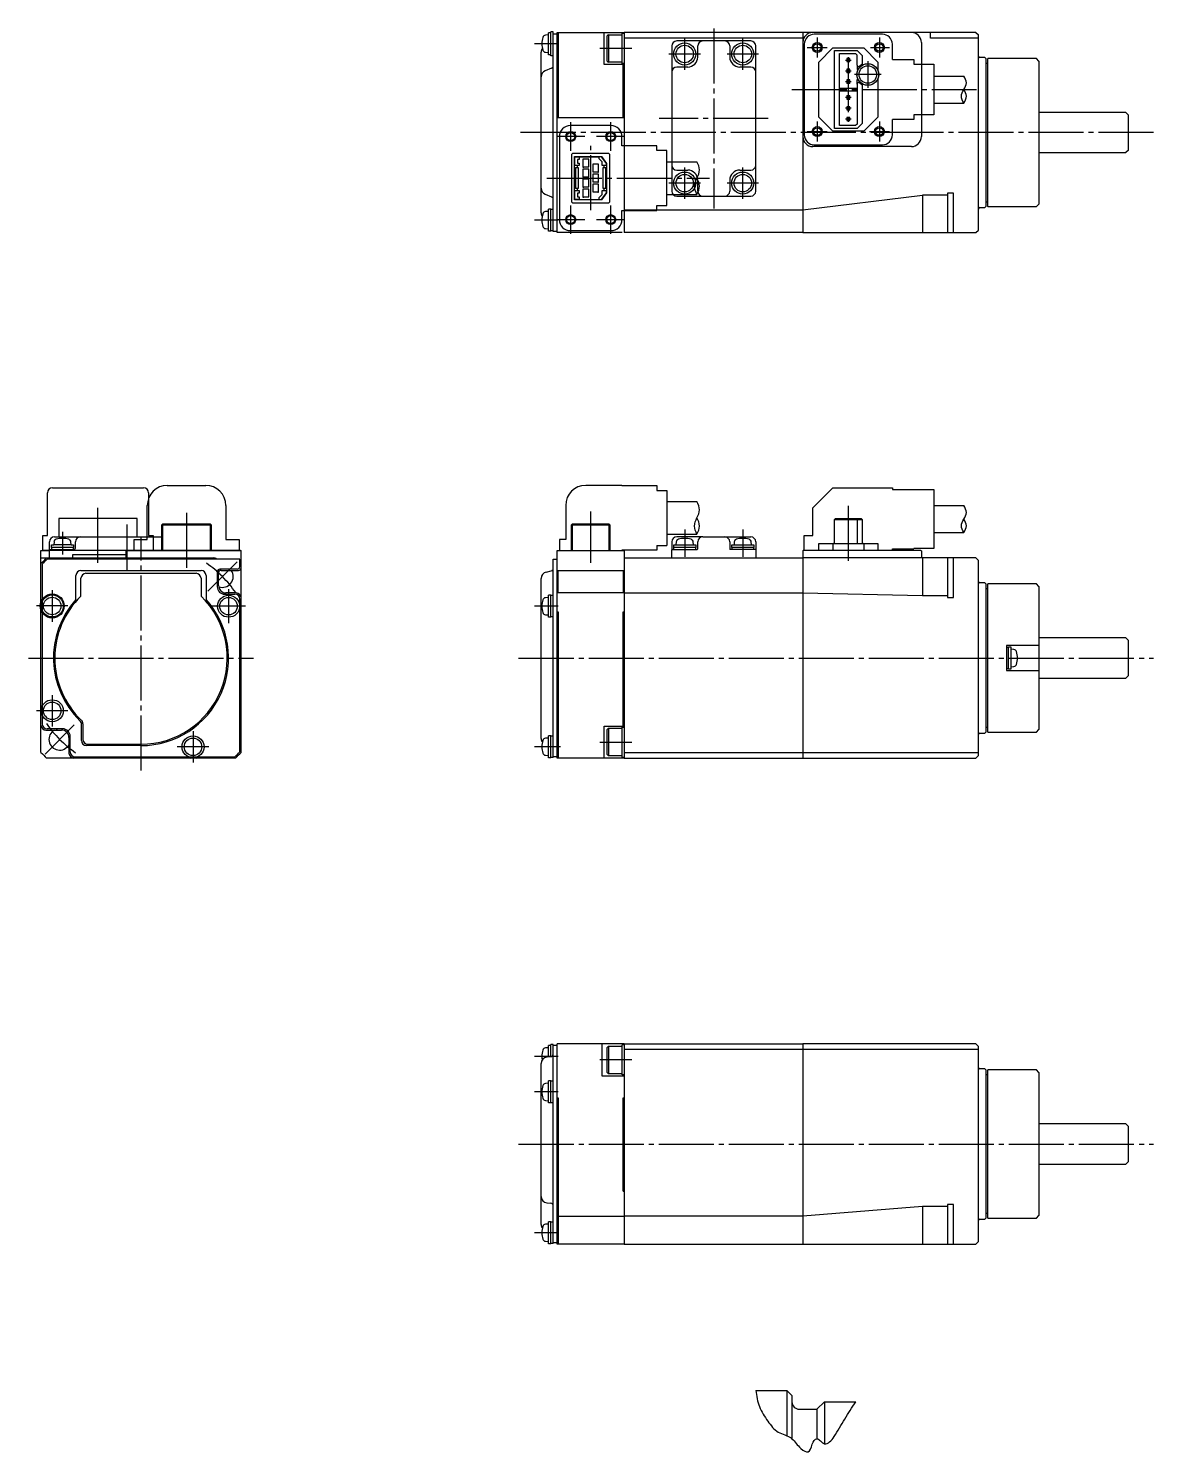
# Model space of a CAD drawing. Header units: millimetres. Extents: x -182 to 156, y -157 to 128.
# Drawn here: x -181.8 to 43.1, y -156.8 to 127.7 of the extents above; entities that cross this region are included whole.
import ezdxf

# ---------------------------------------------------------------- set-up
doc = ezdxf.new("R2010")
doc.units = ezdxf.units.MM
doc.linetypes.add('DASH_CENTER', pattern=[14, 11, -1, 1, -1])

msp = doc.modelspace()

# ---------------------------------------------------------------- linework, layer by layer
at = {"color": 7, "linetype": 'Continuous'}
for p, q in [((-77.85, 126.43), (-78.44, 126.38)), ((-77.35, 126.88), (-77.85, 126.88)), ((-77.85, 122.48), (-77.85, 126.88)), ((-76.9, 127.08), (-77.35, 127.08)), ((-77.35, 122.28), (-77.35, 127.08)), ((-76.9, 124.88), (-76.9, 127.08)), ((-76.9, 126.68), (-76.1, 126.68)), ((-76.1, 126.93), (-62.7, 126.93)), ((-76.1, 86.93), (-76.1, 126.93)), ((-75.9, 126.93), (-75.9, 109.93)), ((-66.7, 120.53), (-66.7, 126.93)), ((-65.83, 126.48), (-66.08, 126.23)), ((-66.08, 121.23), (-66.08, 126.23)), ((-65.83, 126.48), (-63.08, 126.48)), ((-65.83, 126.48), (-65.83, 120.98)), ((-62.7, 126.73), (-63.08, 126.73)), ((-63.08, 120.73), (-63.08, 126.73)), ((-62.7, 126.93), (-62.7, 86.93)), ((-27, 126.93), (-62.7, 126.93)), ((-27, 125.81), (-62.7, 125.81)), ((-37.4, 125.23), (-52.2, 125.23)), ((-26.9, 126.93), (-27, 126.83)), ((-27, 126.93), (-27, 124.93)), ((7.6, 126.93), (-26.9, 126.93)), ((-1.5, 125.81), (-1.5, 126.93)), ((8.1, 125.81), (-1.5, 125.81)), ((7.6, 126.93), (8.1, 126.43)), ((8.1, 87.43), (8.1, 126.43)), ((-79.3, 118.06), (-79.3, 123)), ((-78.44, 122.98), (-77.85, 122.93)), ((-77.35, 122.48), (-77.85, 122.48)), ((-76.9, 120.26), (-76.9, 124.88)), ((-53.2, 124.23), (-53.2, 95.23)), ((-48, 122.03), (-48, 124.23)), ((-41.6, 124.23), (-41.6, 122.03)), ((-36.4, 95.23), (-36.4, 124.23)), ((-27, 124.93), (-27, 106.13)), ((-23.8, 121.03), (-21, 123.83)), ((-21, 123.83), (-14.8, 123.83)), ((-20.65, 107.73), (-20.65, 123.33)), ((-20.65, 123.33), (-16.15, 123.33)), ((-19.65, 122.73), (-16.45, 122.73)), ((-19.65, 108.33), (-19.65, 122.73)), ((-16.45, 122.73), (-16.15, 122.43)), ((-16.15, 123.33), (-15.15, 122.33)), ((-16.15, 120.43), (-16.15, 122.43)), ((-14.8, 123.83), (-12, 121.03)), ((-3.3, 124.93), (-3.3, 106.13)), ((-77.2, 119.8), (-78.5, 119.26)), ((-76.9, 122.28), (-77.35, 122.28)), ((-76.9, 93.6), (-76.9, 120.26)), ((-62.9, 120.53), (-66.7, 120.53)), ((-66.08, 121.23), (-65.83, 120.98)), ((-63.08, 120.98), (-65.83, 120.98)), ((-62.7, 120.73), (-63.08, 120.73)), ((-62.9, 109.93), (-62.9, 120.73)), ((-50, 120.03), (-52.2, 120.03)), ((-37.4, 120.03), (-39.6, 120.03)), ((-23.8, 110.03), (-23.8, 121.03)), ((-18.22, 121.75), (-18.12, 121.65)), ((-17.58, 121.75), (-18.22, 121.75)), ((-18.22, 121.75), (-18.22, 121.11)), ((-18.22, 121.11), (-18.12, 121.21)), ((-18.22, 121.11), (-17.58, 121.11)), ((-18.22, 119.6), (-18.22, 118.96)), ((-17.58, 119.6), (-18.22, 119.6)), ((-18.22, 119.6), (-18.12, 119.5)), ((-17.68, 121.65), (-18.12, 121.65)), ((-18.12, 121.65), (-18.12, 121.21)), ((-18.12, 121.21), (-17.68, 121.21)), ((-17.68, 121.65), (-17.58, 121.75)), ((-17.68, 121.21), (-17.68, 121.65)), ((-17.68, 121.21), (-17.58, 121.11)), ((-17.68, 119.5), (-17.58, 119.6)), ((-17.58, 121.11), (-17.58, 121.75)), ((-17.58, 118.96), (-17.58, 119.6)), ((-16.15, 120.43), (-16.15, 119.53)), ((-16.15, 119.53), (-15.96, 119.53)), ((-15.15, 122.33), (-15.15, 120.58)), ((-12, 121.03), (-12, 119.45)), ((9.4, 121.93), (8.4, 121.93)), ((9.6, 121.73), (9.4, 121.93)), ((9.6, 121.73), (9.6, 92.13)), ((9.8, 120.83), (9.9, 120.83)), ((10, 121.73), (9.9, 121.63)), ((9.9, 121.63), (9.9, 92.23)), ((19.7, 121.73), (10, 121.73)), ((20.2, 121.23), (19.7, 121.73)), ((20.2, 121.23), (20.2, 92.63)), ((-79.3, 106.93), (-79.3, 118.06)), ((-18.22, 118.96), (-18.12, 119.06)), ((-18.22, 118.96), (-17.58, 118.96)), ((-18.22, 117.45), (-18.12, 117.35)), ((-17.58, 117.45), (-18.22, 117.45)), ((-18.22, 117.45), (-18.22, 116.81)), ((-18.22, 116.81), (-18.12, 116.91)), ((-18.22, 116.81), (-17.58, 116.81)), ((-18.12, 119.5), (-18.12, 119.06)), ((-17.68, 119.5), (-18.12, 119.5)), ((-18.12, 119.06), (-17.68, 119.06)), ((-17.68, 117.35), (-18.12, 117.35)), ((-18.12, 117.35), (-18.12, 116.91)), ((-18.12, 116.91), (-17.68, 116.91)), ((-17.68, 119.06), (-17.68, 119.5)), ((-17.68, 119.06), (-17.58, 118.96)), ((-17.68, 117.35), (-17.58, 117.45)), ((-17.68, 116.91), (-17.68, 117.35)), ((-17.68, 116.91), (-17.58, 116.81)), ((-17.58, 116.81), (-17.58, 117.45)), ((-16.15, 117.53), (-15.96, 117.53)), ((-16.15, 116.63), (-16.15, 117.53)), ((-12, 117.61), (-12, 110.03)), ((-19.65, 115.83), (-16.15, 115.83)), ((-16.15, 115.23), (-19.65, 115.23)), ((-18.22, 114.25), (-18.22, 113.61)), ((-17.58, 114.25), (-18.22, 114.25)), ((-18.12, 114.15), (-18.22, 114.25)), ((-18.12, 114.15), (-18.12, 113.71)), ((-17.68, 114.15), (-18.12, 114.15)), ((-17.58, 114.25), (-17.68, 114.15)), ((-17.68, 113.71), (-17.68, 114.15)), ((-17.58, 113.61), (-17.58, 114.25)), ((-16.15, 116.63), (-16.15, 108.63)), ((-15.15, 116.48), (-15.15, 108.73)), ((-18.12, 113.71), (-18.22, 113.61)), ((-18.22, 113.61), (-17.58, 113.61)), ((-18.12, 112), (-18.22, 112.1)), ((-17.58, 112.1), (-18.22, 112.1)), ((-18.22, 112.1), (-18.22, 111.46)), ((-18.12, 111.56), (-18.22, 111.46)), ((-18.22, 111.46), (-17.58, 111.46)), ((-18.12, 113.71), (-17.68, 113.71)), ((-17.68, 112), (-18.12, 112)), ((-18.12, 112), (-18.12, 111.56)), ((-18.12, 111.56), (-17.68, 111.56)), ((-17.58, 113.61), (-17.68, 113.71)), ((-17.58, 112.1), (-17.68, 112)), ((-17.68, 111.56), (-17.68, 112)), ((-17.58, 111.46), (-17.68, 111.56)), ((-17.58, 111.46), (-17.58, 112.1)), ((-76.1, 109.93), (-62.7, 109.93)), ((-21, 107.23), (-23.8, 110.03)), ((-16.45, 108.33), (-19.65, 108.33)), ((-18.22, 109.95), (-18.22, 109.31)), ((-17.58, 109.95), (-18.22, 109.95)), ((-18.12, 109.85), (-18.22, 109.95)), ((-18.12, 109.41), (-18.22, 109.31)), ((-18.22, 109.31), (-17.58, 109.31)), ((-18.12, 109.85), (-18.12, 109.41)), ((-17.68, 109.85), (-18.12, 109.85)), ((-18.12, 109.41), (-17.68, 109.41)), ((-17.58, 109.95), (-17.68, 109.85)), ((-17.68, 109.41), (-17.68, 109.85)), ((-17.58, 109.31), (-17.68, 109.41)), ((-17.58, 109.31), (-17.58, 109.95)), ((-16.15, 108.63), (-16.45, 108.33)), ((-15.15, 108.73), (-16.15, 107.73)), ((-12, 110.03), (-14.8, 107.23)), ((37.6, 110.93), (20.2, 110.93)), ((37.6, 110.93), (38.1, 110.43)), ((38.1, 103.43), (38.1, 110.43)), ((-79.3, 95.8), (-79.3, 106.93)), ((-27, 106.13), (-27, 86.93)), ((-14.8, 107.23), (-21, 107.23)), ((-16.15, 107.73), (-20.65, 107.73)), ((-73.22, 102.56), (-73.02, 102.76)), ((-73.22, 102.56), (-73.22, 93.11)), ((-65.77, 102.76), (-73.02, 102.76)), ((-65.77, 102.76), (-65.57, 102.56)), ((-65.57, 93.11), (-65.57, 102.56)), ((-5.3, 104.13), (-25.2, 104.13)), ((20.2, 102.93), (37.6, 102.93)), ((38.1, 103.43), (37.6, 102.93)), ((-72.65, 93.51), (-72.65, 102.16)), ((-72.65, 102.16), (-67.2, 102.16)), ((-72.55, 100.33), (-72.55, 102.08)), ((-72.55, 102.08), (-71.7, 102.08)), ((-71.7, 100.33), (-72.55, 100.33)), ((-72.45, 99.93), (-72.45, 95.73)), ((-72.45, 99.93), (-71.87, 99.93)), ((-72.1, 100.33), (-72.1, 99.93)), ((-71.7, 101.58), (-72.05, 101.58)), ((-72.05, 101.58), (-72.05, 100.83)), ((-72.05, 100.83), (-71.7, 100.83)), ((-71.87, 99.93), (-71.87, 95.73)), ((-71.7, 102.08), (-71.7, 101.58)), ((-71.7, 102.08), (-67.7, 102.08)), ((-71.7, 100.83), (-71.7, 100.33)), ((-70.98, 101.63), (-70.98, 100.03)), ((-70.8, 101.63), (-70.98, 101.63)), ((-70.98, 100.03), (-70.8, 100.03)), ((-70.8, 99.63), (-70.98, 99.63)), ((-70.98, 99.63), (-70.98, 98.03)), ((-70.8, 101.6), (-70.8, 101.63)), ((-69.8, 101.6), (-70.8, 101.6)), ((-70.8, 100.06), (-69.8, 100.06)), ((-70.8, 100.03), (-70.8, 100.06)), ((-70.8, 99.6), (-70.8, 99.63)), ((-69.8, 100.06), (-69.8, 101.6)), ((-68, 100.6), (-69, 100.6)), ((-69, 100.6), (-69, 99.06)), ((-68, 100.63), (-68, 100.6)), ((-67.82, 100.63), (-68, 100.63)), ((-67.82, 99.03), (-67.82, 100.63)), ((-67.7, 101.71), (-67.7, 102.08)), ((-67.27, 102.08), (-67.7, 102.08)), ((-67.1, 101.08), (-67.7, 101.71)), ((-66.25, 100.75), (-67.27, 102.08)), ((-66.15, 100.78), (-67.2, 102.16)), ((-67.1, 100.33), (-67.1, 101.08)), ((-66.25, 100.33), (-67.1, 100.33)), ((-66.92, 95.73), (-66.92, 99.93)), ((-66.92, 99.93), (-66.35, 99.93)), ((-66.7, 99.93), (-66.7, 100.33)), ((-66.35, 95.73), (-66.35, 99.93)), ((-66.25, 100.33), (-66.25, 100.75)), ((-66.15, 94.88), (-66.15, 100.78)), ((-72.45, 98.68), (-72.65, 98.68)), ((-72.65, 96.98), (-72.45, 96.98)), ((-70.98, 98.03), (-70.8, 98.03)), ((-70.8, 97.63), (-70.98, 97.63)), ((-70.98, 97.63), (-70.98, 96.03)), ((-69.8, 99.6), (-70.8, 99.6)), ((-70.8, 98.03), (-70.8, 98.06)), ((-70.8, 98.06), (-69.8, 98.06)), ((-70.8, 97.6), (-70.8, 97.63)), ((-69.8, 97.6), (-70.8, 97.6)), ((-69.8, 98.06), (-69.8, 99.6)), ((-69.8, 96.06), (-69.8, 97.6)), ((-69, 99.06), (-68, 99.06)), ((-69, 98.6), (-69, 97.06)), ((-68, 98.6), (-69, 98.6)), ((-69, 97.06), (-68, 97.06)), ((-68, 99.06), (-68, 99.03)), ((-68, 99.03), (-67.82, 99.03)), ((-67.82, 98.63), (-68, 98.63)), ((-68, 98.63), (-68, 98.6)), ((-68, 97.06), (-68, 97.03)), ((-68, 97.03), (-67.82, 97.03)), ((-67.82, 97.03), (-67.82, 98.63)), ((-66.35, 98.68), (-66.15, 98.68)), ((-66.15, 96.98), (-66.35, 96.98)), ((-52.2, 99.43), (-50, 99.43)), ((-48, 95.23), (-48, 97.43)), ((-41.6, 97.43), (-41.6, 95.23)), ((-39.6, 99.43), (-37.4, 99.43)), ((-79.3, 90.86), (-79.3, 95.8)), ((-78.5, 94.6), (-77.2, 94.06)), ((-72.55, 93.58), (-72.55, 95.33)), ((-72.55, 95.33), (-71.7, 95.33)), ((-71.87, 95.73), (-72.45, 95.73)), ((-72.1, 95.73), (-72.1, 95.33)), ((-71.7, 94.83), (-72.05, 94.83)), ((-72.05, 94.83), (-72.05, 94.08)), ((-72.05, 94.08), (-71.7, 94.08)), ((-71.7, 95.33), (-71.7, 94.83)), ((-71.7, 94.08), (-71.7, 93.58)), ((-70.98, 96.03), (-70.8, 96.03)), ((-70.98, 95.63), (-70.98, 94.03)), ((-70.8, 95.63), (-70.98, 95.63)), ((-70.98, 94.03), (-70.8, 94.03)), ((-70.8, 96.03), (-70.8, 96.06)), ((-70.8, 96.06), (-69.8, 96.06)), ((-70.8, 95.6), (-70.8, 95.63)), ((-69.8, 95.6), (-70.8, 95.6)), ((-70.8, 94.06), (-69.8, 94.06)), ((-70.8, 94.03), (-70.8, 94.06)), ((-69.8, 94.06), (-69.8, 95.6)), ((-69, 96.6), (-69, 95.06)), ((-68, 96.6), (-69, 96.6)), ((-69, 95.06), (-68, 95.06)), ((-67.82, 96.63), (-68, 96.63)), ((-68, 96.63), (-68, 96.6)), ((-68, 95.06), (-68, 95.03)), ((-68, 95.03), (-67.82, 95.03)), ((-67.82, 95.03), (-67.82, 96.63)), ((-67.7, 93.95), (-67.1, 94.58)), ((-67.7, 93.58), (-67.7, 93.95)), ((-67.27, 93.58), (-66.25, 94.91)), ((-67.2, 93.51), (-66.15, 94.88)), ((-67.1, 94.58), (-67.1, 95.33)), ((-67.1, 95.33), (-66.25, 95.33)), ((-66.35, 95.73), (-66.92, 95.73)), ((-66.7, 95.33), (-66.7, 95.73)), ((-66.25, 94.91), (-66.25, 95.33)), ((-52.2, 94.23), (-37.4, 94.23)), ((-27, 91.47), (-3.1, 94.43)), ((1.9, 94.43), (-3.1, 94.43)), ((-3.1, 94.43), (-3.1, 86.93)), ((3.1, 94.83), (1.9, 94.83)), ((1.9, 94.83), (1.9, 86.93)), ((3.1, 86.93), (3.1, 94.83)), ((-77.85, 91.18), (-78.44, 91.13)), ((-77.35, 91.63), (-77.85, 91.63)), ((-77.85, 87.23), (-77.85, 91.63)), ((-77.35, 87.23), (-77.35, 91.63)), ((-76.9, 91.58), (-77.35, 91.58)), ((-76.9, 88.98), (-76.9, 93.6)), ((-73.22, 93.11), (-73.02, 92.91)), ((-73.02, 92.91), (-65.77, 92.91)), ((-67.2, 93.51), (-72.65, 93.51)), ((-71.7, 93.58), (-72.55, 93.58)), ((-71.7, 93.58), (-67.7, 93.58)), ((-67.7, 93.58), (-67.27, 93.58)), ((-65.57, 93.11), (-65.77, 92.91)), ((-27, 91.43), (-62.7, 91.43)), ((8.4, 91.93), (9.4, 91.93)), ((9.4, 91.93), (9.6, 92.13)), ((9.9, 93.03), (9.8, 93.03)), ((9.9, 92.23), (10, 92.13)), ((10, 92.13), (19.7, 92.13)), ((19.7, 92.13), (20.2, 92.63)), ((-76.9, 87.18), (-76.9, 88.98)), ((-78.44, 87.73), (-77.85, 87.68)), ((-77.35, 87.23), (-77.85, 87.23)), ((-76.9, 87.28), (-77.35, 87.28)), ((-76.1, 87.18), (-76.9, 87.18)), ((-63.1, 86.93), (-76.1, 86.93)), ((-27, 86.93), (-62.7, 86.93)), ((-27, 86.93), (7.6, 86.93)), ((7.6, 86.93), (8.1, 87.43)), ((-175.68, 29.83), (-175.68, 26.13)), ((-160.08, 29.83), (-175.68, 29.83)), ((-160.08, 26.13), (-160.08, 29.83)), ((-155.11, 28.53), (-154.91, 28.73)), ((-155.11, 23.43), (-155.11, 28.53)), ((-154.91, 28.73), (-145.45, 28.73)), ((-145.45, 28.73), (-145.25, 28.53)), ((-145.25, 28.53), (-145.25, 23.43)), ((-73.22, 28.53), (-73.02, 28.73)), ((-73.22, 23.43), (-73.22, 28.53)), ((-73.02, 28.73), (-65.77, 28.73)), ((-65.77, 28.73), (-65.57, 28.53)), ((-65.57, 28.53), (-65.57, 23.43)), ((-20.65, 29.63), (-20.45, 29.83)), ((-20.65, 29.63), (-15.15, 29.63)), ((-20.65, 25.03), (-20.65, 29.63)), ((-20.45, 29.83), (-15.35, 29.83)), ((-16.15, 29.63), (-16.35, 29.83)), ((-16.15, 29.63), (-16.15, 24.83)), ((-15.35, 29.83), (-15.15, 29.63)), ((-15.15, 29.63), (-15.15, 25.03)), ((-176.58, 26.13), (-155.11, 26.13)), ((-47, 26.13), (-52.2, 26.13)), ((-47, 26.13), (-42.6, 26.13)), ((-42.6, 26.13), (-37.4, 26.13)), ((-179.28, 23.43), (-177.58, 23.43)), ((-179.28, 21.93), (-179.28, 23.43)), ((-177.58, 21.93), (-177.58, 25.13)), ((-177.48, 23.63), (-172.68, 23.63)), ((-177.18, 24.53), (-176.73, 24.53)), ((-177.18, 24.03), (-177.18, 24.53)), ((-177.13, 24.03), (-177.18, 24.03)), ((-172.78, 24.03), (-177.18, 24.03)), ((-177.13, 23.63), (-177.13, 24.03)), ((-176.67, 25.12), (-176.73, 24.53)), ((-173.23, 24.53), (-176.73, 24.53)), ((-173.23, 24.53), (-173.28, 25.12)), ((-173.23, 24.53), (-172.78, 24.53)), ((-172.83, 24.03), (-172.83, 23.63)), ((-172.78, 24.03), (-172.83, 24.03)), ((-172.78, 24.53), (-172.78, 24.03)), ((-172.38, 23.93), (-172.38, 25.13)), ((-162.28, 21.93), (-162.28, 23.33)), ((-162.18, 23.43), (-139.38, 23.43)), ((-139.28, 20.81), (-139.28, 23.33)), ((-76.1, 23.43), (-62.7, 23.43)), ((-76.1, -18.07), (-76.1, 23.43)), ((-62.7, 23.43), (-62.7, -18.07)), ((-53.2, 25.13), (-53.2, 23.53)), ((-53.2, 21.93), (-53.2, 23.53)), ((-53.1, 23.63), (-48.1, 23.63)), ((-52.8, 24.03), (-52.8, 24.53)), ((-52.8, 24.53), (-48.4, 24.53)), ((-48.4, 24.03), (-52.8, 24.03)), ((-52.75, 23.63), (-52.75, 24.03)), ((-52.29, 25.12), (-52.35, 24.53)), ((-48.85, 24.53), (-48.9, 25.12)), ((-48.45, 24.03), (-48.45, 23.63)), ((-48.4, 24.53), (-48.4, 24.03)), ((-48, 23.73), (-48, 25.13)), ((-41.6, 25.13), (-41.6, 23.73)), ((-36.5, 23.63), (-41.5, 23.63)), ((-41.2, 24.53), (-36.8, 24.53)), ((-41.2, 24.03), (-41.2, 24.53)), ((-36.8, 24.03), (-41.2, 24.03)), ((-41.15, 23.63), (-41.15, 24.03)), ((-40.69, 25.12), (-40.75, 24.53)), ((-37.25, 24.53), (-37.3, 25.12)), ((-36.85, 24.03), (-36.85, 23.63)), ((-36.8, 24.53), (-36.8, 24.03)), ((-36.4, 25.13), (-36.4, 23.53)), ((-36.4, 23.53), (-36.4, 21.93)), ((-27, 23.33), (-26.9, 23.43)), ((-27, 23.33), (-27, 21.93)), ((-3.4, 23.43), (-26.9, 23.43)), ((-23.8, 24.83), (-12, 24.83)), ((-23.8, 23.43), (-23.8, 24.83)), ((-21, 24.83), (-21, 23.43)), ((-20.85, 24.83), (-20.65, 25.03)), ((-15.15, 25.03), (-14.95, 24.83)), ((-14.8, 24.83), (-14.8, 23.43)), ((-12, 24.83), (-12, 23.43)), ((-3.4, 23.43), (-3.3, 23.33)), ((-3.3, 23.33), (-3.3, 21.93)), ((-179.28, -16.94), (-179.28, 21.93)), ((-179.28, 21.93), (-162.28, 21.93)), ((-179.03, 20.71), (-179.03, -11.22)), ((-139.63, 21.68), (-178.05, 21.68)), ((-172.88, 22.63), (-162.28, 22.63)), ((-172.88, 21.93), (-172.88, 22.63)), ((-162.28, 21.93), (-144.78, 21.93)), ((-139.53, 20.18), (-139.53, 21.58)), ((-139.28, -16.94), (-139.28, 20.81)), ((-76.9, 21.69), (-76.1, 21.69)), ((-76.9, 19.83), (-76.9, 21.69)), ((-62.7, 21.93), (-27, 21.93)), ((-62.7, 21.93), (-62.7, -18.07)), ((-62.7, 21.93), (-62.7, -18.07)), ((7.6, 21.93), (-27, 21.93)), ((-27, 21.93), (-27, -18.07)), ((-3.1, 21.93), (-3.1, 14.43)), ((1.9, 21.93), (1.9, 14.03)), ((3.1, 14.03), (3.1, 21.93)), ((8.1, 21.43), (7.6, 21.93)), ((8.1, -17.57), (8.1, 21.43)), ((-172.28, 13.65), (-172.28, 18.43)), ((-171.28, 19.43), (-147.28, 19.43)), ((-171.28, 14.29), (-171.28, 17.86)), ((-170.28, 18.86), (-148.28, 18.86)), ((-147.28, 17.86), (-147.28, 14.29)), ((-146.28, 18.43), (-146.28, 13.65)), ((-144.03, 19.18), (-144.03, 16.18)), ((-143.78, 18.93), (-143.78, 19.61)), ((-143.78, 16.43), (-143.78, 18.93)), ((-140.03, 19.68), (-143.53, 19.68)), ((-143.28, 19.43), (-139.78, 19.43)), ((-79.3, 1.93), (-79.3, 17.84)), ((-78.3, 19.1), (-77.28, 19.34)), ((-76.9, -17.97), (-76.9, 19.83)), ((-76.1, 19.43), (-62.7, 19.43)), ((-75.9, 14.93), (-75.9, 19.43)), ((-62.9, 19.43), (-62.9, 14.93)), ((-142.53, 14.68), (-140.53, 14.68)), ((-140.28, 14.93), (-142.28, 14.93)), ((-77.85, 10.08), (-77.85, 14.48)), ((-77.35, 14.48), (-77.85, 14.48)), ((-77.35, 10.08), (-77.35, 14.48)), ((-76.9, 14.43), (-77.35, 14.43)), ((-62.7, 14.93), (-76.1, 14.93)), ((-62.7, 14.93), (-27, 14.93)), ((-27, 14.92), (-3.1, 14.43)), ((-3.1, 14.43), (1.9, 14.43)), ((9.4, 16.93), (8.4, 16.93)), ((9.6, 16.73), (9.4, 16.93)), ((9.6, 16.73), (9.6, -12.87)), ((9.8, 15.83), (9.9, 15.83)), ((10, 16.73), (9.9, 16.63)), ((9.9, 16.63), (9.9, -12.77)), ((19.7, 16.73), (10, 16.73)), ((20.2, 16.23), (19.7, 16.73)), ((20.2, 16.23), (20.2, -12.37)), ((-139.53, -16.9), (-139.53, 13.68)), ((-77.85, 14.03), (-78.44, 13.98)), ((1.9, 14.03), (3.1, 14.03)), ((-78.44, 10.58), (-77.85, 10.53)), ((-77.35, 10.08), (-77.85, 10.08)), ((-76.9, 10.13), (-77.35, 10.13)), ((-76.1, 11.18), (-75.9, 11.18)), ((-75.9, 11.18), (-75.9, -18.07)), ((-62.9, 11.18), (-62.7, 11.18)), ((-62.9, -11.87), (-62.9, 11.18)), ((37.6, 5.93), (20.2, 5.93)), ((37.6, 5.93), (38.1, 5.43)), ((20.2, 4.43), (13.7, 4.43)), ((13.7, 4.43), (13.7, 1.93)), ((13.7, 4.08), (14.1, 4.08)), ((14.1, 4.13), (14.6, 4.13)), ((14.1, 1.93), (14.1, 4.13)), ((14.6, 4.13), (14.6, 1.93)), ((15.2, 3.63), (14.6, 3.68)), ((38.1, -1.57), (38.1, 5.43)), ((-79.3, -14.14), (-79.3, 1.93)), ((13.7, 1.93), (13.7, -0.57)), ((14.1, -0.27), (14.1, 1.93)), ((14.6, 1.93), (14.6, -0.27)), ((14.6, 0.18), (15.2, 0.23)), ((14.1, -0.22), (13.7, -0.22)), ((13.7, -0.57), (20.2, -0.57)), ((14.6, -0.27), (14.1, -0.27)), ((20.2, -2.07), (37.6, -2.07)), ((38.1, -1.57), (37.6, -2.07)), ((-171.18, -14.57), (-171.18, -11.33)), ((-170.9, -11.21), (-170.9, -14.3)), ((-178.28, -12.47), (-175.18, -12.47)), ((-174.93, -12.22), (-178.03, -12.22)), ((-173.68, -13.97), (-173.68, -17.07)), ((-173.43, -16.82), (-173.43, -13.72)), ((-77.85, -14.07), (-78.44, -14.12)), ((-77.85, -18.02), (-77.85, -13.62)), ((-77.35, -13.62), (-77.85, -13.62)), ((-77.35, -18.02), (-77.35, -13.62)), ((-76.9, -13.67), (-77.35, -13.67)), ((-66.7, -11.67), (-62.9, -11.67)), ((-66.7, -18.07), (-66.7, -11.67)), ((-65.83, -12.12), (-66.08, -12.37)), ((-66.08, -17.37), (-66.08, -12.37)), ((-65.83, -12.12), (-63.08, -12.12)), ((-65.83, -12.12), (-65.83, -17.62)), ((-63.08, -11.87), (-62.7, -11.87)), ((-63.08, -17.87), (-63.08, -11.87)), ((8.4, -13.07), (9.4, -13.07)), ((9.4, -13.07), (9.6, -12.87)), ((9.9, -11.97), (9.8, -11.97)), ((9.9, -12.77), (10, -12.87)), ((10, -12.87), (19.7, -12.87)), ((19.7, -12.87), (20.2, -12.37)), ((-159.28, -15.57), (-170.18, -15.57)), ((-169.9, -15.3), (-159.28, -15.3)), ((-62.7, -16.94), (-27, -16.94)), ((-27, -16.94), (8.1, -16.94)), ((-140.4, -18.07), (-178.15, -18.07)), ((-172.43, -17.82), (-140.5, -17.82)), ((-78.44, -17.52), (-77.85, -17.57)), ((-77.35, -18.02), (-77.85, -18.02)), ((-76.9, -17.97), (-77.35, -17.97)), ((-76.1, -17.82), (-76.9, -17.82)), ((-62.7, -18.07), (-76.1, -18.07)), ((-66.08, -17.37), (-65.83, -17.62)), ((-63.08, -17.62), (-65.83, -17.62)), ((-63.08, -17.87), (-62.7, -17.87)), ((-62.7, -18.07), (-27, -18.07)), ((-27, -17.97), (-26.9, -18.07)), ((-26.9, -18.07), (7.6, -18.07)), ((8.1, -17.57), (7.6, -18.07)), ((8.1, -17.57), (7.6, -18.07)), ((-77.85, -75.94), (-78.44, -75.99)), ((-77.85, -77.8), (-77.85, -75.49)), ((-77.35, -75.49), (-77.85, -75.49)), ((-77.35, -77.74), (-77.35, -75.29)), ((-76.9, -75.29), (-77.35, -75.29)), ((-76.9, -115.09), (-76.9, -75.29)), ((-76.9, -75.44), (-76.1, -75.44)), ((-76.1, -115.19), (-76.1, -75.19)), ((-62.7, -75.19), (-76.1, -75.19)), ((-67.2, -75.19), (-67.2, -81.59)), ((-65.83, -75.64), (-66.08, -75.89)), ((-66.08, -80.89), (-66.08, -75.89)), ((-65.83, -75.64), (-63.08, -75.64)), ((-65.83, -75.64), (-65.83, -81.14)), ((-62.7, -75.39), (-63.08, -75.39)), ((-63.08, -81.39), (-63.08, -75.39)), ((-62.7, -75.19), (-27, -75.19)), ((-62.7, -75.19), (-62.7, -115.19)), ((-27, -76.32), (-62.7, -76.32)), ((-27, -75.19), (-27, -115.19)), ((7.6, -75.19), (-27, -75.19)), ((8.1, -76.32), (-27, -76.32)), ((8.1, -75.69), (7.6, -75.19)), ((8.1, -114.69), (8.1, -75.69)), ((-79.3, -95.19), (-79.3, -79.12)), ((-77.34, -77.74), (-78.14, -77.83)), ((-67.2, -81.59), (-62.7, -81.59)), ((-66.08, -80.89), (-65.83, -81.14)), ((-63.08, -81.14), (-65.83, -81.14)), ((-62.7, -81.39), (-63.08, -81.39)), ((9.4, -80.19), (8.4, -80.19)), ((9.6, -80.39), (9.4, -80.19)), ((9.6, -80.39), (9.6, -109.99)), ((9.8, -81.29), (9.9, -81.29)), ((10, -80.39), (9.9, -80.49)), ((9.9, -80.49), (9.9, -109.89)), ((19.7, -80.39), (10, -80.39)), ((20.2, -80.89), (19.7, -80.39)), ((20.2, -80.89), (20.2, -109.49)), ((-77.85, -83.04), (-78.44, -83.09)), ((-77.35, -82.59), (-77.85, -82.59)), ((-77.85, -86.99), (-77.85, -82.59)), ((-77.35, -86.99), (-77.35, -82.59)), ((-76.9, -82.64), (-77.35, -82.64)), ((-78.44, -86.49), (-77.85, -86.54)), ((-77.35, -86.99), (-77.85, -86.99)), ((-76.9, -86.94), (-77.35, -86.94)), ((-76.1, -85.94), (-75.9, -85.94)), ((-75.9, -85.94), (-75.9, -115.19)), ((-62.9, -85.94), (-62.7, -85.94)), ((-62.9, -104.64), (-62.9, -85.94)), ((37.6, -91.19), (20.2, -91.19)), ((37.6, -91.19), (38.1, -91.69)), ((38.1, -98.69), (38.1, -91.69)), ((-79.3, -111.26), (-79.3, -95.19)), ((20.2, -99.19), (37.6, -99.19)), ((38.1, -98.69), (37.6, -99.19)), ((-62.9, -104.64), (-62.7, -104.64)), ((-78.14, -106.95), (-77.34, -107.04)), ((-3.1, -107.69), (-27, -109.59)), ((-3.1, -107.69), (-3.1, -115.19)), ((1.9, -107.69), (-3.1, -107.69)), ((1.9, -107.29), (1.9, -115.19)), ((3.1, -107.29), (1.9, -107.29)), ((3.1, -115.19), (3.1, -107.29)), ((-77.85, -115.14), (-77.85, -110.74)), ((-77.35, -110.74), (-77.85, -110.74)), ((-77.35, -115.14), (-77.35, -110.74)), ((-76.9, -110.79), (-77.35, -110.79)), ((-75.9, -109.59), (-62.7, -109.59)), ((-27, -109.59), (-62.7, -109.59)), ((8.4, -110.19), (9.4, -110.19)), ((9.4, -110.19), (9.6, -109.99)), ((9.9, -109.09), (9.8, -109.09)), ((9.9, -109.89), (10, -109.99)), ((10, -109.99), (19.7, -109.99)), ((19.7, -109.99), (20.2, -109.49)), ((-77.85, -111.19), (-78.44, -111.24)), ((-78.44, -114.64), (-77.85, -114.69)), ((-77.35, -115.14), (-77.85, -115.14)), ((-76.9, -115.09), (-77.35, -115.09)), ((-76.1, -114.94), (-76.9, -114.94)), ((-62.7, -115.19), (-76.1, -115.19)), ((-62.7, -115.19), (-27, -115.19)), ((-27, -115.09), (-26.9, -115.19)), ((-26.9, -115.19), (7.6, -115.19)), ((8.1, -114.69), (7.6, -115.19)), ((-36.42, -144.44), (-30.17, -144.44)), ((-30.17, -144.44), (-30.17, -153.49)), ((-30.17, -144.44), (-29.17, -145.44)), ((-29.17, -145.44), (-29.17, -154.09)), ((-24.17, -148.19), (-22.67, -146.69)), ((-22.67, -146.69), (-16.42, -146.69)), ((-22.67, -146.69), (-22.67, -155.07)), ((-27.67, -148.19), (-24.17, -148.19)), ((-24.17, -148.19), (-24.17, -154.09))]:
    msp.add_line(p, q, dxfattribs=at)
at = {"color": 1, "linetype": 'DASH_CENTER'}
for p, q in [((-50.6, 119.48), (-50.6, 125.78)), ((-44.8, 127.73), (-44.8, 91.73)), ((-39, 119.48), (-39, 125.78)), ((-24.1, 125.93), (-24.1, 121.93)), ((-11.7, 125.93), (-11.7, 121.93)), ((-75.9, 124.68), (-80.65, 124.68)), ((-61.2, 123.73), (-67.58, 123.73)), ((-47.45, 122.63), (-53.75, 122.63)), ((-35.85, 122.63), (-42.15, 122.63)), ((-26.1, 123.93), (-22.1, 123.93)), ((-13.45, 123.93), (-9.7, 123.93)), ((-18.47, 121.43), (-17.33, 121.43)), ((-17.9, 122), (-17.9, 109.06)), ((-14, 121.18), (-14, 115.88)), ((-18.47, 119.28), (-17.33, 119.28)), ((-18.47, 117.13), (-17.33, 117.13)), ((-11.35, 118.53), (-16.65, 118.53)), ((-29.2, 115.53), (7.7, 115.53)), ((-17.33, 113.93), (-18.47, 113.93)), ((-17.33, 111.78), (-18.47, 111.78)), ((-73.4, 103.28), (-73.4, 108.98)), ((-65.4, 103.28), (-65.4, 108.98)), ((-33.9, 109.73), (-55.7, 109.73)), ((-24.1, 109.13), (-24.1, 105.13)), ((-17.33, 109.63), (-18.47, 109.63)), ((-11.7, 109.13), (-11.7, 105.13)), ((-2.4, 106.93), (-83.8, 106.93)), ((-70.55, 106.13), (-76.25, 106.13)), ((-62.55, 106.13), (-68.25, 106.13)), ((-26.1, 107.13), (-22.1, 107.13)), ((-13.7, 107.13), (-9.7, 107.13)), ((43.1, 106.93), (-2.4, 106.93)), ((-69.4, 91.41), (-69.4, 104.26)), ((-50.6, 93.68), (-50.6, 99.98)), ((-39, 93.68), (-39, 99.98)), ((-78.15, 97.83), (-45.65, 97.83)), ((-47.45, 96.83), (-53.75, 96.83)), ((-35.85, 96.83), (-42.15, 96.83)), ((-73.4, 86.68), (-73.4, 92.38)), ((-65.4, 86.68), (-65.4, 92.38)), ((-75.9, 89.43), (-80.65, 89.43)), ((-76.25, 89.53), (-70.55, 89.53)), ((-68.25, 89.53), (-62.55, 89.53)), ((-167.88, 20.93), (-167.88, 32.33)), ((-17.9, 32.33), (-17.9, 20.93)), ((-162.08, 19.43), (-162.08, 28.63)), ((-150.18, 30.93), (-150.18, 19.43)), ((-69.4, 20.93), (-69.4, 31.23)), ((-174.98, 27.13), (-174.98, 22.63)), ((-159.28, -20.57), (-159.28, 25.93)), ((-50.6, 27.63), (-50.6, 22.13)), ((-39, 27.63), (-39, 22.13)), ((-145.91, 15.3), (-140.04, 21.17)), ((-177.03, 15.48), (-177.03, 9.18)), ((-141.78, 15.68), (-141.78, 8.88)), ((-173.88, 12.33), (-180.18, 12.33)), ((-138.38, 12.28), (-145.18, 12.28)), ((-75.9, 12.28), (-80.65, 12.28)), ((-181.78, 1.93), (-136.78, 1.93)), ((-83.8, 1.93), (43.1, 1.93)), ((-177.03, -5.47), (-177.03, -11.77)), ((-173.88, -8.62), (-180.18, -8.62)), ((-178.47, -17.26), (-172.61, -11.4)), ((-148.88, -12.67), (-148.88, -18.97)), ((-145.73, -15.82), (-152.03, -15.82)), ((-75.4, -15.82), (-80.65, -15.82)), ((-67.58, -14.87), (-61.2, -14.87)), ((-75.9, -77.69), (-80.65, -77.69)), ((-61.2, -78.39), (-67.58, -78.39)), ((-75.9, -84.79), (-80.65, -84.79)), ((-83.8, -95.19), (43.1, -95.19)), ((-75.9, -112.94), (-80.65, -112.94))]:
    msp.add_line(p, q, dxfattribs=at)
at = {"color": 4, "linetype": 'Continuous'}
for p, q in [((-11.1, 126.58), (-24.7, 126.58)), ((-26.7, 124.58), (-26.7, 106.48)), ((-9.1, 121.53), (-9.1, 124.58)), ((-9.1, 121.53), (-4.8, 121.53)), ((-4.8, 121.53), (-4.8, 120.58)), ((-4.8, 120.58), (-0.8, 120.58)), ((-0.8, 120.58), (-0.8, 110.48)), ((-0.8, 118.23), (5.2, 118.23)), ((-0.8, 112.83), (5.2, 112.83)), ((-65.35, 108.33), (-73.45, 108.33)), ((-4.8, 109.53), (-9.1, 109.53)), ((-9.1, 106.48), (-9.1, 109.53)), ((-4.8, 110.48), (-4.8, 109.53)), ((-0.8, 110.48), (-4.8, 110.48)), ((-75.65, 106.13), (-75.65, 89.53)), ((-63.15, 104.28), (-63.15, 106.13)), ((-56.15, 104.28), (-63.15, 104.28)), ((-56.15, 103.33), (-56.15, 104.28)), ((-54.15, 103.33), (-56.15, 103.33)), ((-54.15, 92.33), (-54.15, 103.33)), ((-24.7, 104.48), (-11.1, 104.48)), ((-54.15, 101.08), (-48.15, 101.08)), ((-54.15, 94.58), (-48.15, 94.58)), ((-63.15, 91.38), (-56.15, 91.38)), ((-63.15, 89.53), (-63.15, 91.38)), ((-56.15, 92.33), (-54.15, 92.33)), ((-56.15, 91.38), (-56.15, 92.33)), ((-73.45, 87.33), (-65.35, 87.33)), ((-177.98, 26.43), (-177.98, 34.93)), ((-176.98, 35.93), (-158.78, 35.93)), ((-157.78, 34.93), (-157.78, 26.43)), ((-154.03, 36.43), (-146.33, 36.43)), ((-63.15, 36.43), (-70.4, 36.43)), ((-63.15, 36.38), (-56.15, 36.38)), ((-56.15, 36.38), (-56.15, 35.43)), ((-56.15, 35.43), (-54.15, 35.43)), ((-54.15, 35.43), (-54.15, 24.43)), ((-25, 31.93), (-21, 35.93)), ((-21, 35.93), (-9.1, 35.93)), ((-9.1, 35.93), (-9.1, 35.63)), ((-9.1, 35.63), (-4.8, 35.63)), ((-4.8, 35.63), (-4.8, 35.57)), ((-4.8, 35.57), (-0.8, 35.57)), ((-0.8, 35.57), (-0.8, 23.79)), ((-158.03, 25.63), (-158.03, 32.43)), ((-142.33, 32.43), (-142.33, 25.63)), ((-74.4, 32.43), (-74.4, 25.63)), ((-54.15, 33.18), (-48.15, 33.18)), ((-25, 26.43), (-25, 31.93)), ((-0.8, 32.38), (5.2, 32.38)), ((-155.11, 28.53), (-145.25, 28.53)), ((-154.91, 23.43), (-154.91, 28.73)), ((-145.45, 28.73), (-145.45, 23.43)), ((-178.93, 26.43), (-177.98, 26.43)), ((-178.93, 23.43), (-178.93, 26.43)), ((-160.68, 25.63), (-158.03, 25.63)), ((-160.68, 23.43), (-160.68, 25.63)), ((-157.78, 26.43), (-156.83, 26.43)), ((-156.83, 26.43), (-156.83, 23.43)), ((-142.33, 25.63), (-139.68, 25.63)), ((-139.68, 25.63), (-139.68, 23.43)), ((-75.65, 25.63), (-75.65, 23.43)), ((-74.4, 25.63), (-75.65, 25.63)), ((-54.15, 26.68), (-48.15, 26.68)), ((-26.7, 26.43), (-25, 26.43)), ((-26.7, 23.43), (-26.7, 26.43)), ((-0.8, 26.98), (5.2, 26.98)), ((-156.83, 23.43), (-178.93, 23.43)), ((-139.68, 23.43), (-160.68, 23.43)), ((-75.65, 23.43), (-63.15, 23.43)), ((-63.15, 23.48), (-63.15, 23.43)), ((-56.15, 23.48), (-63.15, 23.48)), ((-56.15, 24.43), (-56.15, 23.48)), ((-56.15, 24.43), (-54.15, 24.43)), ((-9.1, 23.73), (-4.8, 23.73)), ((-9.1, 23.43), (-9.1, 23.73)), ((-4.8, 23.79), (-4.8, 23.73)), ((-0.8, 23.79), (-4.8, 23.79))]:
    msp.add_line(p, q, dxfattribs=at)
at = {"color": 30, "linetype": 'Continuous'}
for p, q in [((-63.15, 36.43), (-63.15, 36.38)), ((-73.22, 28.53), (-65.57, 28.53)), ((-73.02, 23.43), (-73.02, 28.73)), ((-65.77, 28.73), (-65.77, 23.43))]:
    msp.add_line(p, q, dxfattribs=at)
at = {"color": 7, "linetype": 'Continuous'}
for centre, radius in [((-50.6, 122.63), 2.2), ((-50.6, 122.63), 1.75), ((-39, 122.63), 2.2), ((-39, 122.63), 1.75), ((-24.1, 123.93), 0.75), ((-11.7, 123.93), 0.75), ((-14, 118.53), 2.2), ((-14, 118.53), 2.15), ((-14, 118.53), 1.75), ((-73.4, 106.13), 0.8), ((-65.4, 106.13), 0.8), ((-24.1, 107.13), 0.75), ((-11.7, 107.13), 0.75), ((-50.6, 96.83), 2.2), ((-50.6, 96.83), 1.75), ((-39, 96.83), 2.2), ((-39, 96.83), 1.75), ((-73.4, 89.53), 0.8), ((-65.4, 89.53), 0.8), ((-177.03, 12.33), 2.4), ((-177.03, 12.33), 2.2), ((-141.78, 12.28), 2.2), ((-177.03, 12.33), 1.75), ((-141.78, 12.28), 1.75), ((-177.03, -8.62), 2.2), ((-177.03, -8.62), 1.75), ((-148.88, -15.82), 2.2), ((-148.88, -15.82), 1.75)]:
    msp.add_circle(centre, radius, dxfattribs=at)
at = {"color": 2, "linetype": 'Continuous'}
for centre in [(-24.1, 123.93), (-11.7, 123.93), (-73.4, 106.13), (-65.4, 106.13), (-24.1, 107.13), (-11.7, 107.13), (-73.4, 89.53), (-65.4, 89.53)]:
    msp.add_circle(centre, 1, dxfattribs=at)
at = {"color": 7, "linetype": 'Continuous'}
for centre, radius, start, end in [((-74.65, 124.68), 4.5, 163.6123, 180), ((-78.39, 125.78), 0.6, 95, 163.6123), ((-52.2, 124.23), 1, 90, 180), ((-47, 124.23), 1, 90, 180), ((-42.6, 124.23), 1, 0, 90), ((-37.4, 124.23), 1, 0, 90), ((-25, 124.93), 2, 90, 180), ((-5.3, 124.93), 2, 0, 90), ((-78, 123), 1.3, 144.2062, 180), ((-74.65, 124.68), 4.5, 180, 196.3877), ((-78.39, 123.58), 0.6, 196.3877, 265), ((-77.4, 120.26), 0.5, 292.6199, 0), ((-52.2, 119.03), 1, 90, 180), ((-50, 122.03), 2, 270, 0), ((-39.6, 122.03), 2, 180, 270), ((-37.4, 119.03), 1, 0, 90), ((-15.85, 120.43), 0.3, 180, 314.2758), ((-14, 118.53), 2.35, 119.2986, 134.2758), ((8.4, 122.23), 0.3, 180, 270), ((9.8, 121.03), 0.2, 180, 270), ((-78, 118.06), 1.3, 112.6199, 180), ((-15.85, 116.63), 0.3, 45.7242, 180), ((-14, 118.53), 2.35, 225.7242, 240.7014), ((-25, 106.13), 2, 180, 270), ((-5.3, 106.13), 2, 270, 0), ((-52.2, 100.43), 1, 180, 270), ((-37.4, 100.43), 1, 270, 0), ((-50, 97.43), 2, 0, 90), ((-39.6, 97.43), 2, 90, 180), ((-78, 95.8), 1.3, 180, 247.3801), ((-77.4, 93.6), 0.5, 0, 67.3801), ((-52.2, 95.23), 1, 180, 270), ((-47, 95.23), 1, 180, 270), ((-42.6, 95.23), 1, 270, 0), ((-37.4, 95.23), 1, 270, 0), ((-78.39, 90.53), 0.6, 95, 163.6123), ((8.4, 91.63), 0.3, 90, 180), ((9.8, 92.83), 0.2, 90, 180), ((-78, 90.86), 1.3, 180, 212.9352), ((-74.65, 89.43), 4.5, 163.6123, 180), ((-74.65, 89.43), 4.5, 180, 196.3877), ((-78.39, 88.33), 0.6, 196.3877, 265), ((-176.58, 25.13), 1, 90, 180), ((-176.08, 25.07), 0.6, 106.3877, 175), ((-174.98, 21.33), 4.5, 90, 106.3877), ((-174.98, 21.33), 4.5, 73.6123, 90), ((-173.88, 25.07), 0.6, 5, 73.6123), ((-171.38, 25.13), 1, 90, 180), ((-52.2, 25.13), 1, 90, 180), ((-51.7, 25.07), 0.6, 106.3877, 175), ((-50.6, 21.33), 4.5, 90, 106.3877), ((-50.6, 21.33), 4.5, 73.6123, 90), ((-49.5, 25.07), 0.6, 5, 73.6123), ((-47, 25.13), 1, 90, 180), ((-42.6, 25.13), 1, 0, 90), ((-40.1, 25.07), 0.6, 106.3877, 175), ((-39, 21.33), 4.5, 90, 106.3877), ((-39, 21.33), 4.5, 73.6123, 90), ((-37.9, 25.07), 0.6, 5, 73.6123), ((-37.4, 25.13), 1, 0, 90), ((-177.48, 23.53), 0.1, 90, 180), ((-172.68, 23.93), 0.3, 270, 0), ((-162.18, 23.33), 0.1, 90, 180), ((-139.38, 23.33), 0.1, 0, 90), ((-53.1, 23.53), 0.1, 90, 180), ((-48.1, 23.73), 0.1, 270, 0), ((-41.5, 23.73), 0.1, 180, 270), ((-36.5, 23.53), 0.1, 0, 90), ((-159.28, 1.93), 27.5, 133.3418, 136.6582), ((-160.81, 3.47), 25.08, 133.4246, 136.575), ((-144.78, 20.93), 1, 48.7071, 90), ((-140.03, 20.18), 0.5, 270, 0), ((-139.78, 19.93), 0.5, 270, 0), ((-139.63, 21.58), 0.1, 0, 90), ((-171.28, 18.43), 1, 90, 180), ((-170.28, 17.86), 1, 90, 180), ((-148.28, 17.86), 1, 0, 90), ((-147.28, 18.43), 1, 0, 90), ((-143.53, 19.18), 0.5, 90, 180), ((-143.28, 18.93), 0.5, 90, 180), ((-143.01, 18.19), 2.15, 249.8197, 35.1092), ((-78, 17.84), 1.3, 103.2917, 180), ((-77.4, 19.83), 0.5, 283.2917, 0), ((8.4, 17.23), 0.3, 180, 270), ((-159.28, 1.93), 17.23, 134.1481, 226.1485), ((-159.28, 1.93), 17.23, 270, 45.8519), ((-142.53, 16.18), 1.5, 180, 270), ((-142.28, 16.43), 1.5, 180, 270), ((-142.38, 14.43), 0.5, 90, 146.7482), ((-140.53, 13.68), 1, 0, 90), ((-140.28, 13.93), 1, 0, 90), ((9.8, 16.03), 0.2, 180, 270), ((-178.78, 12.93), 0.5, 120, 180), ((-178.78, 11.73), 0.5, 180, 240), ((-159.28, 1.93), 17.5, 137.9754, 225.7894), ((-159.28, 1.93), 17.5, 270, 42.0246), ((-139.78, 11.68), 0.5, 300, 0), ((-74.65, 12.28), 4.5, 163.6123, 180), ((-74.65, 12.28), 4.5, 180, 196.3877), ((-78.39, 13.38), 0.6, 95, 163.6123), ((-78.39, 11.18), 0.6, 196.3877, 265), ((15.14, 3.03), 0.6, 16.3877, 85), ((11.4, 1.93), 4.5, 0, 16.3877), ((15.14, 0.83), 0.6, 275, 343.6123), ((11.4, 1.93), 4.5, 343.6123, 0), ((-178.78, -8.02), 0.5, 120, 180), ((-178.03, -11.22), 1, 180, 270), ((-172.18, -11.33), 1, 0, 45.7894), ((-171.9, -11.21), 1, 0, 46.1485), ((-178.28, -11.47), 1, 180, 270), ((-175.54, -14.33), 2.15, 119.9199, 330.0801), ((-176.43, -11.97), 0.5, 270, 330), ((-175.18, -13.97), 1.5, 0, 90), ((-174.93, -13.72), 1.5, 0, 90), ((-78, -14.14), 1.3, 180, 215.7938), ((-78.39, -14.72), 0.6, 95, 163.6123), ((8.4, -13.37), 0.3, 90, 180), ((9.8, -12.17), 0.2, 90, 180), ((-159.28, 1.93), 27.5, 223.3418, 226.6582), ((-172.68, -17.07), 1, 180, 270), ((-172.43, -16.82), 1, 180, 270), ((-170.18, -14.57), 1, 180, 270), ((-169.9, -14.3), 1, 180, 270), ((-157.74, 0.4), 25.08, 313.4246, 316.575), ((-159.28, 1.93), 27.5, 313.3418, 316.6582), ((-74.65, -15.82), 4.5, 163.6123, 180), ((-74.65, -15.82), 4.5, 180, 196.3877), ((-149.48, -17.57), 0.5, 210, 270), ((-148.28, -17.57), 0.5, 270, 330), ((-78.39, -16.92), 0.6, 196.3877, 265), ((-74.65, -77.69), 4.5, 163.6123, 180), ((-78.39, -76.59), 0.6, 95, 163.6123), ((-78, -79.12), 1.3, 96.4509, 180), ((-74.65, -77.69), 4.5, 180, 189.2637), ((-77.4, -77.24), 0.5, 276.4509, 0), ((8.4, -79.89), 0.3, 180, 270), ((9.8, -81.09), 0.2, 180, 270), ((-74.65, -84.79), 4.5, 163.6123, 180), ((-74.65, -84.79), 4.5, 180, 196.3877), ((-78.39, -83.69), 0.6, 95, 163.6123), ((-78.39, -85.89), 0.6, 196.3877, 265), ((-78, -105.66), 1.3, 180, 263.5491), ((-77.4, -107.54), 0.5, 14.6138, 83.5491), ((8.4, -110.49), 0.3, 90, 180), ((9.8, -109.29), 0.2, 90, 180), ((-78, -111.26), 1.3, 180, 215.7938), ((-74.65, -112.94), 4.5, 163.6123, 180), ((-74.65, -112.94), 4.5, 180, 196.3877), ((-78.39, -111.84), 0.6, 95, 163.6123), ((-78.39, -114.04), 0.6, 196.3877, 265), ((-27.67, -146.69), 1.5, 180, 270)]:
    msp.add_arc(centre, radius, start, end, dxfattribs=at)
at = {"color": 4, "linetype": 'Continuous'}
for centre, radius, start, end in [((-24.7, 124.58), 2, 90, 180), ((-11.1, 124.58), 2, 0, 90), ((-73.45, 106.13), 2.2, 90, 180), ((-65.35, 106.13), 2.2, 0, 90), ((-24.7, 106.48), 2, 180, 270), ((-11.1, 106.48), 2, 270, 0), ((-73.45, 89.53), 2.2, 180, 270), ((-65.35, 89.53), 2.2, 270, 0), ((-176.98, 34.93), 1, 90, 180), ((-158.78, 34.93), 1, 0, 90), ((-154.03, 32.43), 4, 90, 180), ((-146.33, 32.43), 4, 0, 90), ((-70.4, 32.43), 4, 90, 180)]:
    msp.add_arc(centre, radius, start, end, dxfattribs=at)
at = {"color": 1, "linetype": 'DASH_CENTER'}
for start, end in [(34.6602, 55.3398), (214.6602, 235.3398)]:
    msp.add_arc((-159.28, 1.93), 23, start, end, dxfattribs=at)
at = {"color": 4, "linetype": 'Continuous'}
for points in [[(5.2, 112.83), (4.95, 113.28), (4.45, 114.18), (5.2, 115.53), (5.95, 116.88), (5.45, 117.78), (5.2, 118.23)], [(5.2, 112.83), (5.45, 113.28), (5.95, 114.18), (5.45, 115.08), (5.2, 115.53)], [(-48.15, 94.58), (-48.4, 95.12), (-48.9, 96.21), (-48.15, 97.83), (-47.4, 99.46), (-47.9, 100.54), (-48.15, 101.08)], [(-48.15, 94.58), (-47.9, 95.12), (-47.4, 96.21), (-47.9, 97.29), (-48.15, 97.83)], [(-48.15, 26.68), (-48.4, 27.22), (-48.9, 28.31), (-48.15, 29.93), (-47.4, 31.56), (-47.9, 32.64), (-48.15, 33.18)], [(5.2, 26.98), (4.95, 27.43), (4.45, 28.33), (5.2, 29.68), (5.95, 31.03), (5.45, 31.93), (5.2, 32.38)], [(-48.15, 26.68), (-47.9, 27.22), (-47.4, 28.31), (-47.9, 29.39), (-48.15, 29.93)], [(5.2, 26.98), (5.45, 27.43), (5.95, 28.33), (5.45, 29.23), (5.2, 29.68)]]:
    msp.add_open_spline(points, degree=3, dxfattribs=at)
at = {"color": 2, "linetype": 'Continuous'}
msp.add_open_spline([(-36.42, -144.44), (-36.24, -145.55), (-35.87, -147.75), (-34.34, -150.1), (-33.09, -151.82), (-31.96, -152.86), (-30.52, -153.31), (-28.73, -154.18), (-27.92, -155.82), (-25.64, -157.26), (-25.26, -155.29), (-24.38, -153.74), (-23.4, -154.57), (-22.69, -155.29), (-21.45, -154.74), (-20.26, -152.91), (-18.64, -150.13), (-17.16, -147.84), (-16.42, -146.69)], degree=3, knots=[0, 0, 0, 0, 3.326746, 6.648677, 8.231769, 9.723634, 11.157708, 12.747934, 15.41088, 17.007365, 18.749475, 20.189682, 21.029839, 21.981834, 23.05316, 24.463702, 28.567749, 32.660849, 32.660849, 32.660849, 32.660849], dxfattribs=at)

doc.saveas('drawing.dxf')
